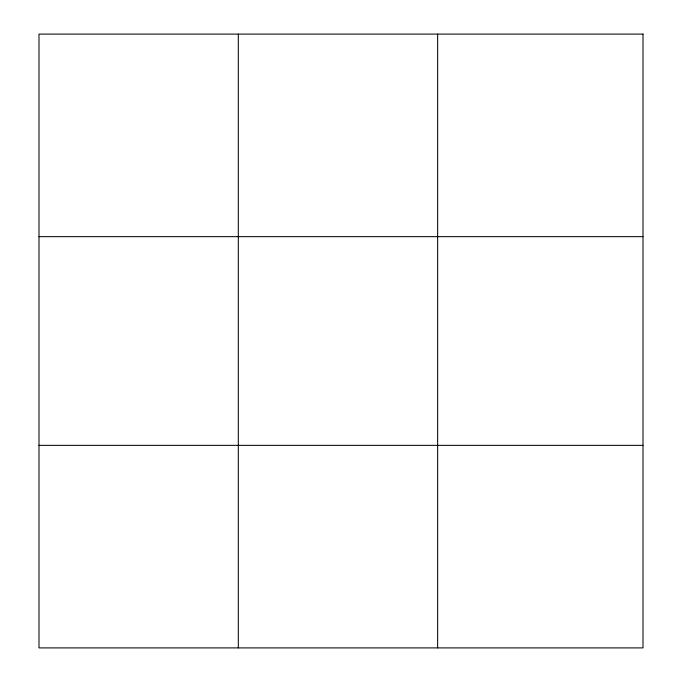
<?xml version="1.0" encoding="UTF-8"?>
<svg xmlns="http://www.w3.org/2000/svg" width="682" height="682" viewBox="0 0 682 682"><rect width="100%" height="100%" fill="white"/><g stroke="black" fill="none" stroke-linecap="round" stroke-linejoin="round"><path stroke-width="1.02" d="M238.316 647.9L238.316 34.1M437.639 647.9L437.639 34.1M38.993 236.654L643.007 236.654M38.993 445.346L643.007 445.346M643.007 34.1L643.007 647.9L38.993 647.9L38.993 34.1L643.007 34.1"/></g></svg>
